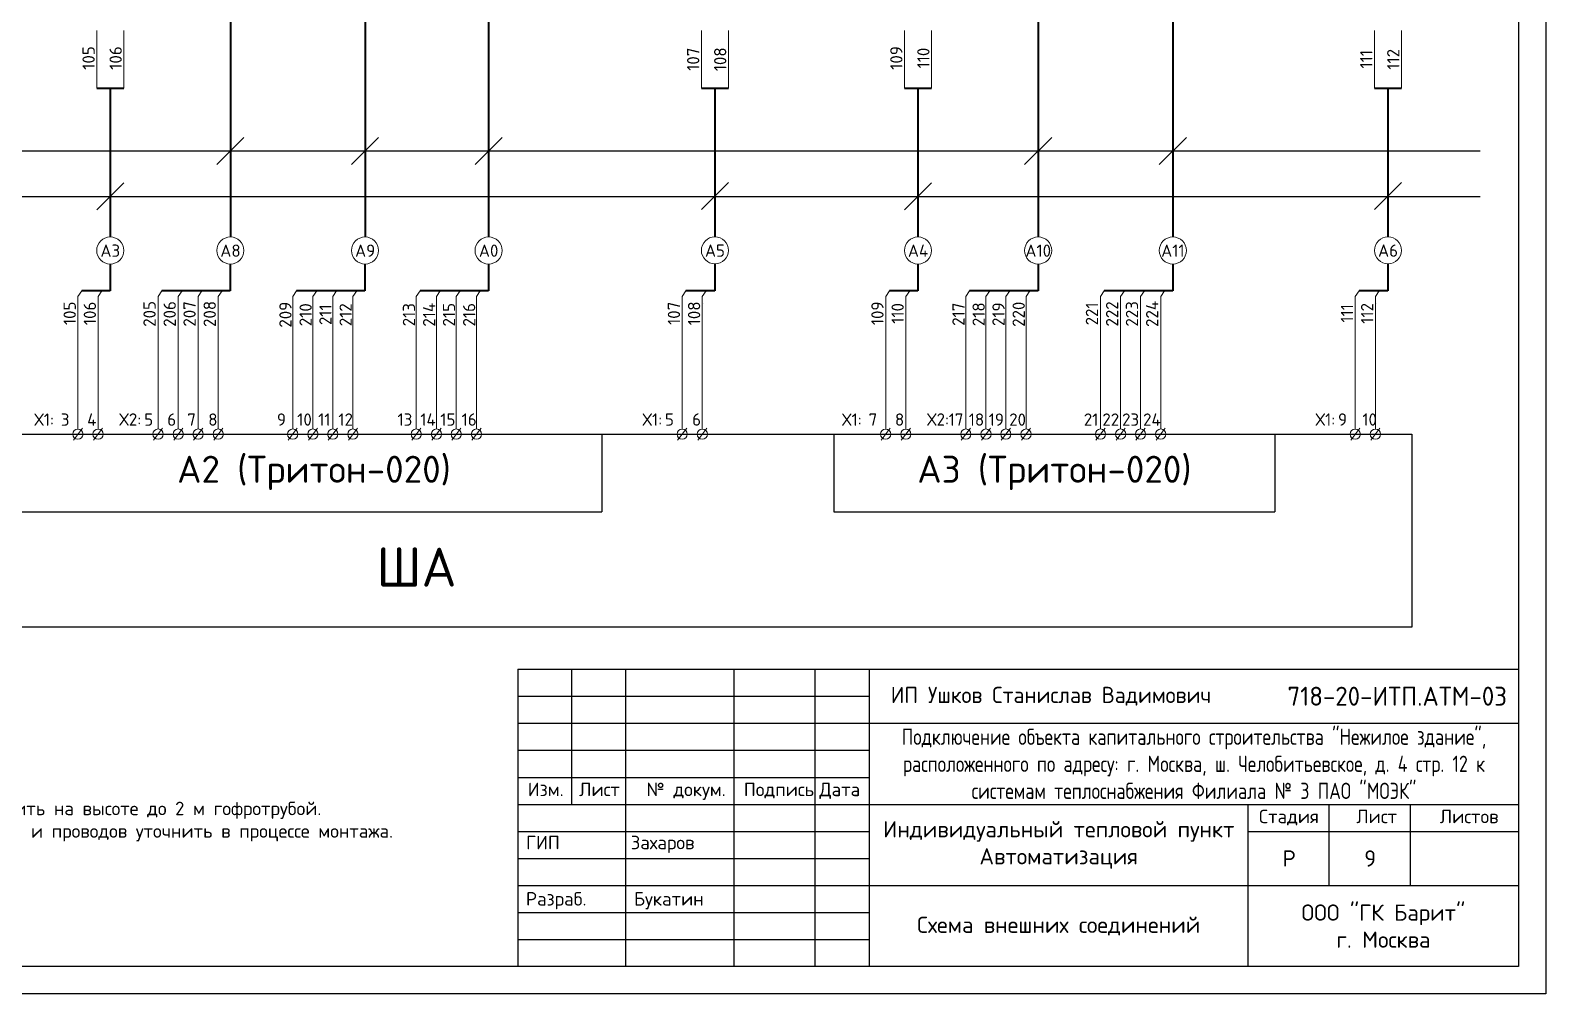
# Model space of a CAD drawing. Header units: millimetres. Extents: x 1606 to 7674, y 609 to 4159.
# Drawn here: x 3318.1 to 3598.1, y 2597.2 to 2775.3 of the extents above; entities that cross this region are included whole.
import ezdxf

# ---------------------------------------------------------------- set-up
doc = ezdxf.new("R2010")
doc.units = ezdxf.units.MM
doc.linetypes.add('K5LT_BASIC', pattern=[0])
doc.layers.add('24VDC', color=7, linetype='Continuous')
doc.layers.add('Рамка', color=7, linetype='Continuous', lineweight=50)

msp = doc.modelspace()

# ---------------------------------------------------------------- linework, layer by layer
at = {"color": 1}
for p, q in [((3423.682, 2700.61568), (3423.682, 2686.27777)), ((3466.61154, 2700.61568), (3466.61154, 2686.27777)), ((3548.07854, 2700.61568), (3548.07854, 2686.27777)), ((3573.40968, 2700.61568), (3573.40968, 2664.92272)), ((3222.48535, 2686.27777), (3423.682, 2686.27777)), ((3466.61154, 2686.27777), (3548.07854, 2686.27777))]:
    msp.add_line(p, q, dxfattribs=at)
msp.add_lwpolyline([(3573.40968, 2664.92272), (3222.48535, 2664.92272), (3222.48535, 2700.61568), (3573.40968, 2700.61568)], dxfattribs=at)
at = {"layer": '24VDC', "color": 7, "linetype": 'Continuous'}
for p, q in [((3211.44517, 2752.96512), (3586.00808, 2752.96512)), ((3211.44517, 2744.56932), (3586.00808, 2744.56932))]:
    msp.add_line(p, q, dxfattribs=at)
at = {"layer": '24VDC', "color": 7}
for p, q in [((3408.1484, 2657.16095), (3593.1484, 2657.16095)), ((3408.1484, 2657.16095), (3408.1484, 2602.16095)), ((3428.14841, 2602.16095), (3428.14841, 2657.16095)), ((3448.14841, 2602.16095), (3448.14841, 2657.16095)), ((3463.14841, 2602.16095), (3463.14841, 2657.16095)), ((3473.14841, 2602.16095), (3473.14841, 2657.16095)), ((3408.14841, 2652.16095), (3473.14841, 2652.16095)), ((3408.14841, 2647.16095), (3473.14841, 2647.16095)), ((3408.14841, 2642.16095), (3473.14841, 2642.16095)), ((3408.14841, 2637.16095), (3473.14841, 2637.16095)), ((3408.14841, 2632.16095), (3473.14841, 2632.16095)), ((3408.14841, 2627.16095), (3473.14841, 2627.16095)), ((3408.14841, 2622.16095), (3473.14841, 2622.16095)), ((3408.14841, 2617.16095), (3473.14841, 2617.16095)), ((3408.14841, 2612.16095), (3473.14841, 2612.16095)), ((3408.14841, 2607.16095), (3473.14841, 2607.16095))]:
    msp.add_line(p, q, dxfattribs=at)
at = {"layer": '24VDC'}
for p, q in [((3418.14841, 2652.16095), (3418.14841, 2657.16095)), ((3428.14841, 2602.16095), (3428.14841, 2657.16095)), ((3448.14841, 2602.16095), (3448.14841, 2657.16095)), ((3463.14841, 2602.16095), (3463.14841, 2657.16095)), ((3473.14841, 2602.16095), (3473.14841, 2657.16095)), ((3418.14841, 2647.16095), (3418.14841, 2652.16095)), ((3418.14841, 2642.16095), (3418.14841, 2647.16095)), ((3473.14841, 2647.16095), (3543.14841, 2647.16095)), ((3543.14841, 2647.16095), (3593.14841, 2647.16095)), ((3418.14841, 2637.16095), (3418.14841, 2642.16095)), ((3418.14841, 2632.16095), (3418.14841, 2637.16095)), ((3428.14841, 2637.16095), (3448.14841, 2637.16095)), ((3448.14841, 2637.16095), (3463.14841, 2637.16095)), ((3463.14841, 2637.16095), (3473.14841, 2637.16095)), ((3428.14841, 2632.16095), (3448.14841, 2632.16095)), ((3448.14841, 2632.16095), (3463.14841, 2632.16095)), ((3463.14841, 2632.16095), (3473.14841, 2632.16095)), ((3473.14841, 2632.16095), (3543.14841, 2632.16095)), ((3543.14841, 2632.16095), (3593.14841, 2632.16095)), ((3543.14841, 2617.16095), (3543.14841, 2632.16095)), ((3558.14841, 2617.16095), (3558.14841, 2632.16095)), ((3573.14841, 2617.16095), (3573.14841, 2632.16095)), ((3543.14841, 2627.16095), (3558.14841, 2627.16095)), ((3558.14841, 2627.16095), (3573.14841, 2627.16095)), ((3573.14841, 2627.16095), (3593.14841, 2627.16095)), ((3473.14841, 2617.16095), (3543.14841, 2617.16095)), ((3543.14841, 2602.16095), (3543.14841, 2617.16095)), ((3543.14841, 2617.16095), (3593.14841, 2617.16095))]:
    msp.add_line(p, q, dxfattribs=at)
at = {"layer": 'Рамка', "linetype": 'Continuous', "lineweight": -2}
for p, q in [((3598.14841, 2894.16095), (3598.14841, 2597.16095)), ((3593.14841, 2889.16095), (3593.14841, 2602.16095)), ((3593.14841, 2602.16095), (3198.14841, 2602.16095)), ((3598.14841, 2597.16095), (3178.14841, 2597.16095))]:
    msp.add_line(p, q, dxfattribs=at)
at = {"layer": 'Рамка', "color": 7, "linetype": 'Continuous', "lineweight": 40}
for p, q in [((3355.05449, 2777.06647), (3355.05449, 2737.06932)), ((3379.94178, 2777.06647), (3379.94178, 2737.06932)), ((3402.77074, 2777.06647), (3402.77074, 2737.06932)), ((3504.34699, 2777.06647), (3504.34699, 2737.06932)), ((3529.23428, 2777.06647), (3529.23428, 2737.06932)), ((3330.36047, 2764.58579), (3335.36047, 2764.58579)), ((3332.84411, 2764.56942), (3332.84411, 2737.06932)), ((3442.10006, 2764.58579), (3447.10006, 2764.58579)), ((3444.60006, 2764.58579), (3444.60006, 2737.04469)), ((3479.65298, 2764.58579), (3484.65298, 2764.58579)), ((3482.13661, 2764.56942), (3482.13661, 2737.06932)), ((3566.4966, 2764.58579), (3571.4966, 2764.58579)), ((3568.9966, 2764.58579), (3568.9966, 2737.04469)), ((3332.82805, 2732.13305), (3332.82805, 2727.10118)), ((3355.03843, 2732.13305), (3355.03843, 2727.10118)), ((3379.92572, 2732.13305), (3379.92572, 2727.10118)), ((3402.75468, 2732.13305), (3402.75468, 2727.10118)), ((3444.584, 2732.14942), (3444.584, 2727.11755)), ((3482.12055, 2732.13305), (3482.12055, 2727.10118)), ((3504.33093, 2732.13305), (3504.33093, 2727.10118)), ((3529.21822, 2732.13305), (3529.21822, 2727.10118)), ((3568.98054, 2732.14942), (3568.98054, 2727.11755)), ((3330.89339, 2727.10118), (3327.57943, 2727.10118)), ((3332.82805, 2727.10118), (3330.89339, 2727.10118)), ((3355.03843, 2727.10118), (3342.39098, 2727.10118)), ((3379.92572, 2727.10118), (3367.27827, 2727.10118)), ((3402.75468, 2727.10118), (3390.10723, 2727.10118)), ((3442.56806, 2727.11755), (3439.2541, 2727.11755)), ((3444.584, 2727.11755), (3442.56806, 2727.11755)), ((3480.18589, 2727.10118), (3476.87193, 2727.10118)), ((3482.12055, 2727.10118), (3480.18589, 2727.10118)), ((3504.33093, 2727.10118), (3491.68348, 2727.10118)), ((3529.21822, 2727.10118), (3516.57077, 2727.10118)), ((3566.96459, 2727.11755), (3563.65063, 2727.11755)), ((3568.98054, 2727.11755), (3566.96459, 2727.11755))]:
    msp.add_line(p, q, dxfattribs=at)
at = {"layer": 'Рамка', "color": 7, "linetype": 'Continuous', "lineweight": 20}
for p, q in [((3330.36565, 2775.25267), (3330.36047, 2764.58579)), ((3335.36047, 2764.58579), (3335.36047, 2775.25566)), ((3442.10524, 2775.25267), (3442.10006, 2764.58579)), ((3447.10006, 2764.58579), (3447.10006, 2775.25566)), ((3479.65815, 2775.25267), (3479.65298, 2764.58579)), ((3484.65298, 2764.58579), (3484.65298, 2775.25566)), ((3566.50178, 2775.25267), (3566.4966, 2764.58579)), ((3571.4966, 2764.58579), (3571.4966, 2775.25566)), ((3327.57943, 2727.10118), (3326.8714, 2726.07444)), ((3326.8714, 2701.56487), (3326.8714, 2726.07444)), ((3331.30743, 2727.10118), (3330.5994, 2726.07444)), ((3330.5994, 2701.56487), (3330.5994, 2726.07444)), ((3342.39098, 2727.10118), (3341.68295, 2726.07444)), ((3341.68295, 2701.57213), (3341.68295, 2726.07444)), ((3346.11899, 2727.10118), (3345.41095, 2726.07444)), ((3345.41095, 2701.57213), (3345.41095, 2726.07444)), ((3349.78981, 2727.10118), (3349.08178, 2726.07444)), ((3349.08178, 2701.57213), (3349.08178, 2726.07444)), ((3353.51781, 2727.10118), (3352.80978, 2726.07444)), ((3352.80978, 2701.57213), (3352.80978, 2726.07444)), ((3367.27827, 2727.10118), (3366.57024, 2726.07444)), ((3366.57024, 2701.57213), (3366.57024, 2726.07444)), ((3371.00628, 2727.10118), (3370.29824, 2726.07444)), ((3370.29824, 2701.57213), (3370.29824, 2726.07444)), ((3374.6771, 2727.10118), (3373.96907, 2726.07444)), ((3373.96907, 2701.57213), (3373.96907, 2726.07444)), ((3378.4051, 2727.10118), (3377.69707, 2726.07444)), ((3377.69707, 2701.57213), (3377.69707, 2726.07444)), ((3390.10723, 2727.10118), (3389.3992, 2726.07444)), ((3389.3992, 2701.57213), (3389.3992, 2726.07444)), ((3393.83524, 2727.10118), (3393.1272, 2726.07444)), ((3393.1272, 2701.57213), (3393.1272, 2726.07444)), ((3397.50606, 2727.10118), (3396.79803, 2726.07444)), ((3396.79803, 2701.57213), (3396.79803, 2726.07444)), ((3401.23406, 2727.10118), (3400.52603, 2726.07444)), ((3400.52603, 2701.57213), (3400.52603, 2726.07444)), ((3439.2541, 2727.11755), (3438.54606, 2726.09081)), ((3438.54606, 2701.56489), (3438.54606, 2726.09081)), ((3442.9821, 2727.11755), (3442.27407, 2726.09081)), ((3442.27407, 2701.56489), (3442.27407, 2726.09081)), ((3476.87193, 2727.10118), (3476.1639, 2726.07444)), ((3476.1639, 2701.56487), (3476.1639, 2726.07444)), ((3480.59993, 2727.10118), (3479.8919, 2726.07444)), ((3479.8919, 2701.56487), (3479.8919, 2726.07444)), ((3491.68348, 2727.10118), (3490.97545, 2726.07444)), ((3490.97545, 2701.57213), (3490.97545, 2726.07444)), ((3495.41149, 2727.10118), (3494.70346, 2726.07444)), ((3494.70346, 2701.57213), (3494.70346, 2726.07444)), ((3499.08231, 2727.10118), (3498.37428, 2726.07444)), ((3498.37428, 2701.57213), (3498.37428, 2726.07444)), ((3502.81032, 2727.10118), (3502.10229, 2726.07444)), ((3502.10229, 2701.57213), (3502.10229, 2726.07444)), ((3516.57077, 2727.10118), (3515.86274, 2726.07444)), ((3515.86274, 2701.57213), (3515.86274, 2726.07444)), ((3520.29878, 2727.10118), (3519.59075, 2726.07444)), ((3519.59075, 2701.57213), (3519.59075, 2726.07444)), ((3523.9696, 2727.10118), (3523.26157, 2726.07444)), ((3523.26157, 2701.57213), (3523.26157, 2726.07444)), ((3527.69761, 2727.10118), (3526.98957, 2726.07444)), ((3526.98957, 2701.57213), (3526.98957, 2726.07444)), ((3563.65063, 2727.11755), (3562.9426, 2726.09081)), ((3562.9426, 2701.56489), (3562.9426, 2726.09081)), ((3567.37864, 2727.11755), (3566.67061, 2726.09081)), ((3566.67061, 2701.56489), (3566.67061, 2726.09081)), ((3442.4063, 2724.80645), (3442.4063, 2724.80645)), ((3566.80284, 2724.80645), (3566.80284, 2724.80645))]:
    msp.add_line(p, q, dxfattribs=at)
at = {"layer": 'Рамка', "color": 7, "linetype": 'Continuous', "lineweight": 0}
for p, q in [((3352.55449, 2750.46512), (3357.55449, 2755.46512)), ((3377.44178, 2750.46512), (3382.44178, 2755.46512)), ((3400.27074, 2750.46512), (3405.27074, 2755.46512)), ((3501.84699, 2750.46512), (3506.84699, 2755.46512)), ((3526.73428, 2750.46512), (3531.73428, 2755.46512)), ((3330.34411, 2742.06932), (3335.34411, 2747.06932)), ((3442.10006, 2742.1569), (3447.10006, 2747.1569)), ((3479.63661, 2742.06932), (3484.63661, 2747.06932)), ((3566.4966, 2742.1569), (3571.4966, 2747.1569)), ((3327.71584, 2701.73068), (3326.02695, 2699.51516)), ((3331.44385, 2701.73068), (3329.75495, 2699.51516)), ((3342.53292, 2701.73792), (3340.84403, 2699.5224)), ((3346.26092, 2701.73792), (3344.57203, 2699.5224)), ((3349.93175, 2701.73792), (3348.24285, 2699.5224)), ((3353.65975, 2701.73792), (3351.97086, 2699.5224)), ((3367.42021, 2701.73792), (3365.73132, 2699.5224)), ((3371.14821, 2701.73792), (3369.45932, 2699.5224)), ((3374.81904, 2701.73792), (3373.13014, 2699.5224)), ((3378.54704, 2701.73792), (3376.85815, 2699.5224)), ((3390.24917, 2701.73792), (3388.56028, 2699.5224)), ((3393.97717, 2701.73792), (3392.28828, 2699.5224)), ((3397.648, 2701.73792), (3395.9591, 2699.5224)), ((3401.376, 2701.73792), (3399.68711, 2699.5224)), ((3439.39603, 2701.73068), (3437.70714, 2699.51516)), ((3443.12403, 2701.73068), (3441.43514, 2699.51516)), ((3477.00834, 2701.73068), (3475.31945, 2699.51516)), ((3480.73635, 2701.73068), (3479.04746, 2699.51516)), ((3491.82542, 2701.73792), (3490.13653, 2699.5224)), ((3495.55342, 2701.73792), (3493.86453, 2699.5224)), ((3499.22425, 2701.73792), (3497.53536, 2699.5224)), ((3502.95225, 2701.73792), (3501.26336, 2699.5224)), ((3516.71271, 2701.73792), (3515.02382, 2699.5224)), ((3520.44071, 2701.73792), (3518.75182, 2699.5224)), ((3524.11154, 2701.73792), (3522.42265, 2699.5224)), ((3527.83954, 2701.73792), (3526.15065, 2699.5224)), ((3563.79257, 2701.73068), (3562.10368, 2699.51516)), ((3567.52057, 2701.73068), (3565.83168, 2699.51516))]:
    msp.add_line(p, q, dxfattribs=at)
at = {"layer": 'Рамка', "color": 7, "linetype": 'Continuous', "lineweight": 15}
for centre in [(3332.84411, 2734.56932), (3355.05449, 2734.56932), (3379.94178, 2734.56932), (3402.77074, 2734.56932), (3444.60006, 2734.58568), (3482.13661, 2734.56932), (3504.34699, 2734.56932), (3529.23428, 2734.56932), (3568.9966, 2734.58568)]:
    msp.add_circle(centre, 2.5, dxfattribs=at)
at = {"layer": 'Рамка', "color": 7, "linetype": 'Continuous', "lineweight": 0}
for centre in [(3326.86588, 2700.61568), (3330.59388, 2700.61568), (3341.68295, 2700.62292), (3345.41095, 2700.62292), (3349.08178, 2700.62292), (3352.80978, 2700.62292), (3366.57024, 2700.62292), (3370.29824, 2700.62292), (3373.96907, 2700.62292), (3377.69707, 2700.62292), (3389.3992, 2700.62292), (3393.1272, 2700.62292), (3396.79803, 2700.62292), (3400.52603, 2700.62292), (3438.54606, 2700.61568), (3442.27407, 2700.61568), (3476.15838, 2700.61568), (3479.88638, 2700.61568), (3490.97545, 2700.62292), (3494.70346, 2700.62292), (3498.37428, 2700.62292), (3502.10229, 2700.62292), (3515.86274, 2700.62292), (3519.59075, 2700.62292), (3523.26157, 2700.62292), (3526.98957, 2700.62292), (3562.9426, 2700.61568), (3566.67061, 2700.61568)]:
    msp.add_circle(centre, 0.94921, dxfattribs=at)

# ---------------------------------------------------------------- texts
at = {"color": 1, "lineweight": 0, "char_height": 5, "attachment_point": 5}
for s, insert, width in [('{\\fISOCPEUR|b0|i0|c204|p34;\\C7;А\\fISOCPEUR|b0|i0|c0|p34;2\\fISOCPEUR|b0|i0|c204|p34; (Тритон-020)}', (3370.50052, 2693.44672), 106.3629608), ('{\\fISOCPEUR|b0|i0|c204|p34;\\C7;А\\fISOCPEUR|b0|i0|c0|p34;3\\fISOCPEUR|b0|i0|c204|p34; (Тритон-020)}', (3507.34504, 2693.44672), 81.4669976)]:
    msp.add_mtext(s, dxfattribs=dict(at, insert=insert, width=width))
at = {"color": 1, "insert": (3382.05925, 2679.63141), "char_height": 7.2, "width": 192.335414, "attachment_point": 1}
msp.add_mtext('{\\fISOCPEUR|b0|i0|c204|p34;ША}', dxfattribs=at)
at = {"layer": '24VDC'}
for s, insert, char_height, width, attachment_point in [('{\\fISOCPEUR|b0|i0|c204|p34;\\C7;Х1:}', (3320.62803, 2703.30352), 2.27377, 6.4472722, 5), ('{\\fISOCPEUR|b0|i0|c204|p34;\\C7;Х2:}', (3336.54797, 2703.32525), 2.27377, 6.4472722, 5), ('{\\fISOCPEUR|b0|i0|c204|p34;\\C7;Х1:}', (3433.03689, 2703.31076), 2.27377, 6.4472722, 5), ('{\\fISOCPEUR|b0|i0|c204|p34;\\C7;Х1:}', (3469.92054, 2703.30352), 2.27377, 6.4472722, 5), ('{\\fISOCPEUR|b0|i0|c204|p34;\\C7;Х2:}', (3485.84047, 2703.32525), 2.27377, 6.4472722, 5), ('{\\fISOCPEUR|b0|i0|c204|p34;\\C7;Х1:}', (3557.43343, 2703.31076), 2.27377, 6.4472722, 5), ('{\\fISOCPEUR|b0|i0|c204|p34;\\W0.957;\\C3;ИП Ушков Станислав Вадимович}', (3506.70665, 2652.16095), 3, 61.9482355, 5), ('{\\fISOCPEUR|b0|i0|c204|p34;\\W0.957;\\C3;718-20-ИТП.АТМ\\fISOCPEUR|b0|i0|c0|p34;-\\fISOCPEUR|b0|i0|c204|p34;03}', (3570.71208, 2652.16095), 3.5, 44.8726366, 5), ('{\\fISOCPEUR|b0|i0|c204|p34;\\W0.8;Подключение объекта капитального строительства \\fISOCPEUR|b0|i0|c0|p34;"\\fISOCPEUR|b0|i0|c204|p34;Нежилое здание\\fISOCPEUR|b0|i0|c0|p34;"\\fISOCPEUR|b0|i0|c204|p34;, расположенного по адресу: г. Москва, ш. Челобитьевское, д. 4 стр. 12 к системам теплоснабжения Филиала № 3 ПАО \\fISOCPEUR|b0|i0|c0|p34;"\\fISOCPEUR|b0|i0|c204|p34;МОЭК\\fISOCPEUR|b0|i0|c0|p34;"}', (3533.14841, 2639.66095), 3, 120, 5), ('{\\fISOCPEUR|b0|i0|c204|p34;Изм.}', (3410.03061, 2636.18025), 2.5, 9.4325, 1), ('{\\fISOCPEUR|b0|i0|c204|p34;Лист}', (3419.50367, 2636.18025), 2.5, 9.4325, 1), ('{\\fISOCPEUR|b0|i0|c204|p34;№ докум.}', (3431.95378, 2636.18025), 2.5, 16.1195665, 1), ('{\\fISOCPEUR|b0|i0|c204|p34;Подпись}', (3449.9451, 2636.18025), 2.5, 12.5797101, 1), ('{\\fISOCPEUR|b0|i0|c204|p34;Дата}', (3463.91581, 2636.18025), 2.5, 9.4325, 1), ('{\\fISOCPEUR|b0|i0|c204|p34;Стадия}', (3545.16456, 2631.18073), 2.5, 12.914638, 1), ('{\\fISOCPEUR|b0|i0|c204|p34;Лист}', (3563.14447, 2631.18073), 2.5, 12.9146, 1), ('{\\fISOCPEUR|b0|i0|c204|p34;Листов}', (3578.57463, 2631.18073), 2.5, 12.9146, 1), ('{\\fISOCPEUR|b0|i0|c204|p34;Индивидуальный тепловой пункт\\fISOCPEUR|b0|i0|c0|p34;\\P\\fISOCPEUR|b0|i0|c204|p34;Автоматизация}', (3508.14841, 2624.66095), 3, 70, 5), ('{\\fISOCPEUR|b0|i0|c204|p34;Р}', (3550.72126, 2622.16095), 3, 14.8542858, 5), ('{\\fISOCPEUR|b0|i0|c204|p34;9}', (3565.72126, 2622.16095), 3, 14.8542858, 5), ('{\\fISOCPEUR|b0|i0|c204|p34;ООО \\fISOCPEUR|b0|i0|c0|p34;"\\fISOCPEUR|b0|i0|c204|p34;ГК Барит\\fISOCPEUR|b0|i0|c0|p34;"\\P\\fISOCPEUR|b0|i0|c204|p34;г. Москва}', (3568.14841, 2609.66095), 3, 50, 5), ('{\\fISOCPEUR|b0|i0|c204|p34;Схема внешних соединений}', (3508.14841, 2609.66095), 3, 70, 5)]:
    msp.add_mtext(s, dxfattribs=dict(at, insert=insert, char_height=char_height, width=width, attachment_point=attachment_point))
at = {"layer": '24VDC', "color": 7, "lineweight": 0, "char_height": 2.5, "attachment_point": 1}
for s, insert, width in [('{\\fISOCPEUR|b0|i0|c204|p34;ГИП}', (3409.67467, 2626.36567), 15.4502), ('{\\fISOCPEUR|b0|i0|c204|p34;Захаров}', (3429.05393, 2626.36567), 28.2833333), ('{\\fISOCPEUR|b0|i0|c204|p34;Разраб.}', (3409.67467, 2615.9467), 15.4501566), ('{\\fISOCPEUR|b0|i0|c204|p34;Букатин}', (3429.63306, 2615.9467), 28.2833333)]:
    msp.add_mtext(s, dxfattribs=dict(at, insert=insert, width=width))
at = {"layer": 'Рамка', "lineweight": 0, "char_height": 2.27377, "width": 8.7484448, "attachment_point": 5, "rotation": 90}
for s, insert in [('{\\fISOCPEUR|b0|i0|c0|p34;\\C1;105}', (3328.844, 2770.16008)), ('{\\fISOCPEUR|b0|i0|c0|p34;\\C1;106}', (3333.84026, 2770.15278)), ('{\\fISOCPEUR|b0|i0|c0|p34;\\C1;107}', (3440.58396, 2769.92762)), ('{\\fISOCPEUR|b0|i0|c0|p34;\\C1;108}', (3445.57984, 2769.92038)), ('{\\fISOCPEUR|b0|i0|c0|p34;\\C1;109}', (3478.1365, 2770.16008)), ('{\\fISOCPEUR|b0|i0|c0|p34;\\C1;110}', (3483.13276, 2770.15278)), ('{\\fISOCPEUR|b0|i0|c0|p34;\\C1;111}', (3564.9805, 2769.92762)), ('{\\fISOCPEUR|b0|i0|c0|p34;\\C1;112}', (3569.97638, 2769.92038)), ('{\\fISOCPEUR|b0|i0|c204|p34;\\C1;2\\fISOCPEUR|b0|i0|c0|p34;24}', (3525.4115, 2722.83803)), ('{\\fISOCPEUR|b0|i0|c0|p34;\\C1;105}', (3325.35118, 2722.95129)), ('{\\fISOCPEUR|b0|i0|c0|p34;\\C1;106}', (3329.07918, 2722.94404)), ('{\\fISOCPEUR|b0|i0|c204|p34;\\C1;205}', (3340.10488, 2722.84527)), ('{\\fISOCPEUR|b0|i0|c204|p34;\\C1;206}', (3343.83288, 2722.83803)), ('{\\fISOCPEUR|b0|i0|c204|p34;\\C1;207}', (3347.50371, 2722.84527)), ('{\\fISOCPEUR|b0|i0|c204|p34;\\C1;208}', (3351.23171, 2722.83803)), ('{\\fISOCPEUR|b0|i0|c204|p34;\\C1;209}', (3365.22646, 2722.69587)), ('{\\fISOCPEUR|b0|i0|c204|p34;\\C1;210}', (3368.95446, 2722.68863)), ('{\\fISOCPEUR|b0|i0|c204|p34;\\C1;211}', (3372.62529, 2722.69587)), ('{\\fISOCPEUR|b0|i0|c204|p34;\\C1;212}', (3376.35329, 2722.68863)), ('{\\fISOCPEUR|b0|i0|c204|p34;\\C1;2\\fISOCPEUR|b0|i0|c0|p34;13}', (3388.05542, 2722.69587)), ('{\\fISOCPEUR|b0|i0|c204|p34;\\C1;21\\fISOCPEUR|b0|i0|c0|p34;4}', (3391.78342, 2722.68863)), ('{\\fISOCPEUR|b0|i0|c204|p34;\\C1;21\\fISOCPEUR|b0|i0|c0|p34;5}', (3395.45425, 2722.69587)), ('{\\fISOCPEUR|b0|i0|c204|p34;\\C1;21\\fISOCPEUR|b0|i0|c0|p34;6}', (3399.18225, 2722.68863)), ('{\\fISOCPEUR|b0|i0|c0|p34;\\C1;107}', (3437.02585, 2722.95129)), ('{\\fISOCPEUR|b0|i0|c0|p34;\\C1;108}', (3440.75385, 2722.94404)), ('{\\fISOCPEUR|b0|i0|c0|p34;\\C1;109}', (3474.64368, 2722.95129)), ('{\\fISOCPEUR|b0|i0|c0|p34;\\C1;110}', (3478.37168, 2722.94404)), ('{\\fISOCPEUR|b0|i0|c0|p34;\\C1;217}', (3489.61929, 2722.78887)), ('{\\fISOCPEUR|b0|i0|c204|p34;\\C1;2\\fISOCPEUR|b0|i0|c0|p34;18}', (3493.34729, 2722.78163)), ('{\\fISOCPEUR|b0|i0|c204|p34;\\C1;2\\fISOCPEUR|b0|i0|c0|p34;19}', (3497.01811, 2722.78887)), ('{\\fISOCPEUR|b0|i0|c204|p34;\\C1;2\\fISOCPEUR|b0|i0|c0|p34;20}', (3500.74612, 2722.78163)), ('{\\fISOCPEUR|b0|i0|c204|p34;\\C1;2\\fISOCPEUR|b0|i0|c0|p34;21}', (3514.28467, 2722.84527)), ('{\\fISOCPEUR|b0|i0|c204|p34;\\C1;2\\fISOCPEUR|b0|i0|c0|p34;22}', (3518.01267, 2722.83803)), ('{\\fISOCPEUR|b0|i0|c204|p34;\\C1;2\\fISOCPEUR|b0|i0|c0|p34;23}', (3521.6835, 2722.84527)), ('{\\fISOCPEUR|b0|i0|c0|p34;\\C1;111}', (3561.42238, 2722.95129)), ('{\\fISOCPEUR|b0|i0|c0|p34;\\C1;112}', (3565.15039, 2722.94404))]:
    msp.add_mtext(s, dxfattribs=dict(at, insert=insert))
at = {"layer": 'Рамка', "lineweight": 0, "char_height": 2.27377}
for s, insert, width, attachment_point in [('{\\fISOCPEUR|b0|i0|c0|p34;\\C7;A3}', (3332.85529, 2735.67144), 5, 2), ('{\\fISOCPEUR|b0|i0|c0|p34;\\C7;A8}', (3355.06567, 2735.67144), 5, 2), ('{\\fISOCPEUR|b0|i0|c0|p34;\\C7;A9}', (3379.95296, 2735.67144), 5, 2), ('{\\fISOCPEUR|b0|i0|c0|p34;\\C7;A\\fISOCPEUR|b0|i0|c204|p34;0}', (3402.78192, 2735.67144), 5, 2), ('{\\fISOCPEUR|b0|i0|c0|p34;\\C7;A5}', (3444.61124, 2735.68781), 5, 2), ('{\\fISOCPEUR|b0|i0|c0|p34;\\C7;A4}', (3482.14779, 2735.67144), 5, 2), ('{\\fISOCPEUR|b0|i0|c0|p34;\\C7;A10}', (3504.35817, 2735.67144), 5, 2), ('{\\fISOCPEUR|b0|i0|c0|p34;\\C7;A11}', (3529.24546, 2735.67144), 5, 2), ('{\\fISOCPEUR|b0|i0|c0|p34;\\C7;A6}', (3569.00778, 2735.68781), 5, 2), ('{\\fISOCPEUR|b0|i0|c0|p34;\\C7;3}', (3324.51208, 2703.30506), 6.4472722, 5), ('{\\fISOCPEUR|b0|i0|c0|p34;\\C7;4}', (3329.43741, 2703.30506), 6.4472722, 5), ('{\\fISOCPEUR|b0|i0|c204|p34;\\C7;5}', (3339.94748, 2703.30506), 6.631944, 5), ('{\\fISOCPEUR|b0|i0|c204|p34;\\C7;6}', (3344.2116, 2703.30506), 6.9100881, 5), ('{\\fISOCPEUR|b0|i0|c204|p34;\\C7;7}', (3347.87859, 2703.30506), 6.4472722, 5), ('{\\fISOCPEUR|b0|i0|c204|p34;\\C7;8}', (3351.81472, 2703.30506), 6.4472722, 5), ('{\\fISOCPEUR|b0|i0|c204|p34;\\C7;9}', (3364.48696, 2703.3123), 6.4472722, 5), ('{\\fISOCPEUR|b0|i0|c204|p34;\\C7;10}', (3368.75109, 2703.3123), 6.4472722, 5), ('{\\fISOCPEUR|b0|i0|c204|p34;\\C7;11}', (3372.41807, 2703.3123), 6.4472722, 5), ('{\\fISOCPEUR|b0|i0|c204|p34;\\C7;12}', (3376.3542, 2703.3123), 6.4472722, 5), ('{\\fISOCPEUR|b0|i0|c0|p34;\\C7;13}', (3387.31592, 2703.3123), 6.4472722, 5), ('{\\fISOCPEUR|b0|i0|c204|p34;\\C7;1\\fISOCPEUR|b0|i0|c0|p34;4}', (3391.58005, 2703.3123), 6.4472722, 5), ('{\\fISOCPEUR|b0|i0|c204|p34;\\C7;1\\fISOCPEUR|b0|i0|c0|p34;5}', (3395.24703, 2703.3123), 6.4472722, 5), ('{\\fISOCPEUR|b0|i0|c204|p34;\\C7;1\\fISOCPEUR|b0|i0|c0|p34;6}', (3399.18316, 2703.3123), 6.4472722, 5), ('{\\fISOCPEUR|b0|i0|c0|p34;\\C7;5}', (3436.20331, 2703.31954), 6.4472722, 5), ('{\\fISOCPEUR|b0|i0|c0|p34;\\C7;6}', (3441.21768, 2703.31954), 6.4472722, 5), ('{\\fISOCPEUR|b0|i0|c0|p34;\\C7;7}', (3473.80459, 2703.30506), 6.4472722, 5), ('{\\fISOCPEUR|b0|i0|c0|p34;\\C7;8}', (3478.72991, 2703.30506), 6.4472722, 5), ('{\\fISOCPEUR|b0|i0|c204|p34;\\C7;1\\fISOCPEUR|b0|i0|c0|p34;7}', (3489.16761, 2703.30506), 6.631944, 5), ('{\\fISOCPEUR|b0|i0|c0|p34;\\C7;18}', (3492.94158, 2703.30506), 6.9100881, 5), ('{\\fISOCPEUR|b0|i0|c0|p34;\\C7;19}', (3496.60857, 2703.30506), 6.4472722, 5), ('{\\fISOCPEUR|b0|i0|c0|p34;\\C7;20}', (3500.5447, 2703.30506), 6.4472722, 5), ('{\\fISOCPEUR|b0|i0|c0|p34;\\C7;21}', (3514.12727, 2703.30506), 6.631944, 5), ('{\\fISOCPEUR|b0|i0|c0|p34;\\C7;22}', (3517.76399, 2703.30506), 6.9100881, 5), ('{\\fISOCPEUR|b0|i0|c0|p34;\\C7;23}', (3521.43098, 2703.30506), 6.4472722, 5), ('{\\fISOCPEUR|b0|i0|c0|p34;\\C7;24}', (3525.36711, 2703.30506), 6.4472722, 5), ('{\\fISOCPEUR|b0|i0|c204|p34;\\C7;9}', (3560.59985, 2703.31954), 6.4472722, 5), ('{\\fISOCPEUR|b0|i0|c204|p34;\\C7;10}', (3565.61421, 2703.31954), 6.4472722, 5)]:
    msp.add_mtext(s, dxfattribs=dict(at, insert=insert, width=width, attachment_point=attachment_point))
at = {"layer": 'Рамка', "color": 7, "linetype": 'K5LT_BASIC', "lineweight": 0, "insert": (3287.70201, 2636.82682), "char_height": 2.5, "width": 121.495728, "attachment_point": 1}
msp.add_mtext('{\\fISOCPEUR|b0|i0|c204|p34; \\LПримечания.\\l \\P1. Провода защитить на высоте до 2 м гофротрубой.\\P2. Длины кабелей и проводов уточнить в процессе монтажа.}', dxfattribs=at)

doc.saveas('drawing.dxf')
